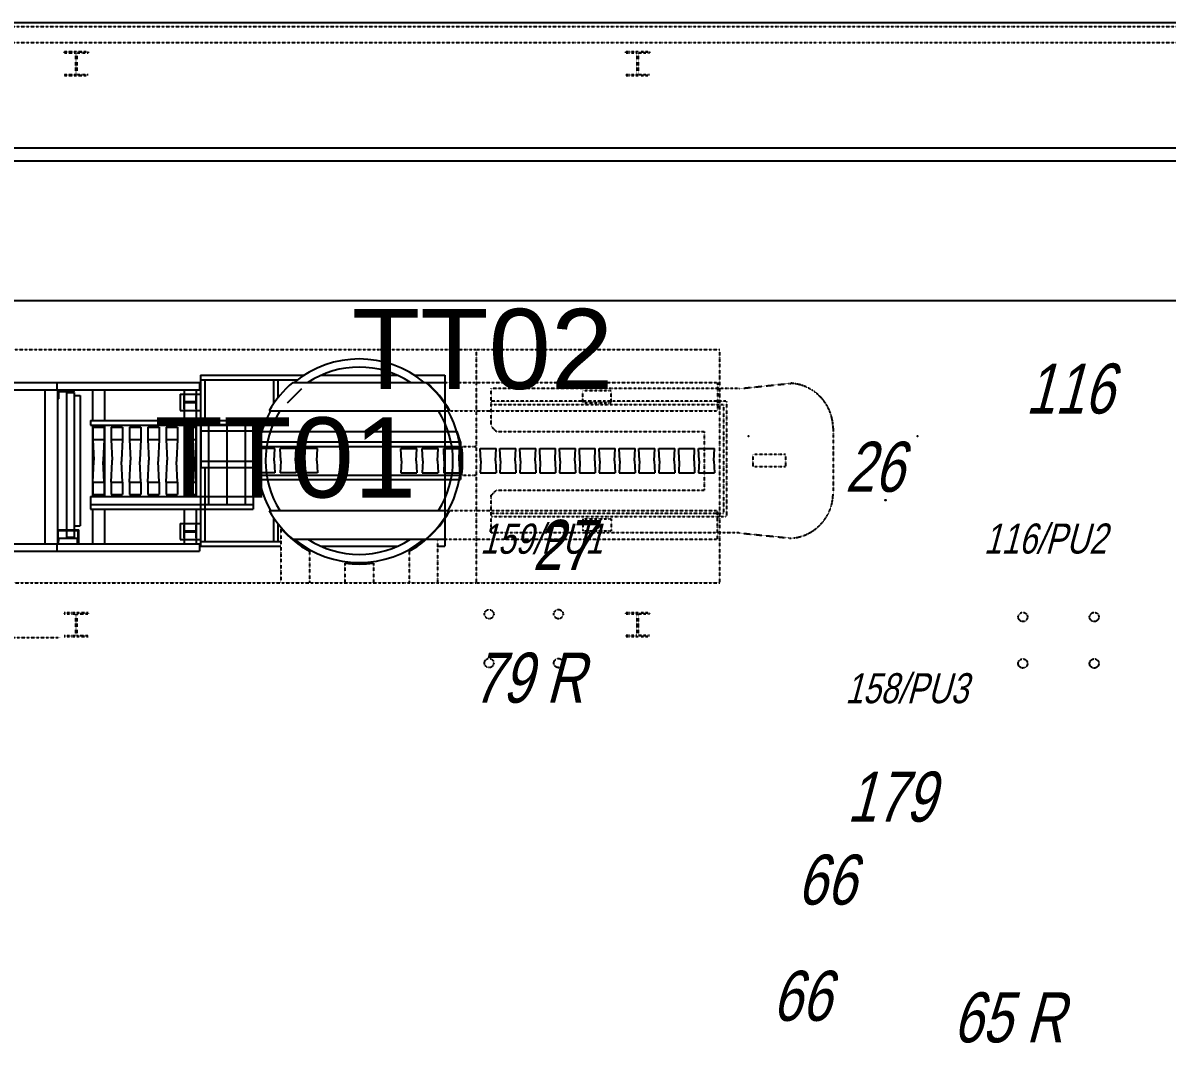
# Model space of a CAD drawing. Header units: millimetres. Extents: x -1732 to 458256, y -4349 to 130988.
# Drawn here: x 30825 to 45095, y 117908 to 130640 of the extents above; entities that cross this region are included whole.
import ezdxf

# ---------------------------------------------------------------- set-up
doc = ezdxf.new("R2010")
doc.units = ezdxf.units.MM
doc.header["$LTSCALE"] = 0.01
doc.header["$MEASUREMENT"] = 0
doc.linetypes.add('PHANTOM2', pattern=[31.75, 15.875, -3.175, 3.175, -3.175, 3.175, -3.175])
for name, color, linetype in [('DIMNEW', 251, 'CONTINUOUS'), ('F-E-EQP', 251, 'CONTINUOUS'), ('F-E-EQP-PH2', 251, 'PHANTOM2'), ('NODETEXT', 5, 'CONTINUOUS'), ('NODETEXTOLD', 5, 'CONTINUOUS'), ('S-E-ACI', 251, 'PHANTOM2'), ('S-E-BET', 251, 'PHANTOM2'), ('TEX', 5, 'CONTINUOUS')]:
    doc.layers.add(name, color=color, linetype=linetype)
doc.styles.add('R15', font='arial.ttf', dxfattribs={"height": 1.5})
doc.styles.add('TEXTXP', font='arial.ttf', dxfattribs={"width": 0.75, "oblique": 15})

msp = doc.modelspace()

# ---------------------------------------------------------------- linework, layer by layer
at = {"layer": 'DIMNEW'}
for p in [(39872.25844, 125484.32066), (41982.11424, 125484.32066), (41578.85727, 124684.32066), (41586.53726, 124684.32066)]:
    msp.add_point(p, dxfattribs=at)
at = {"layer": 'F-E-EQP'}
for p, q in [((164656.04027, 130640.39308), (16792.87855, 130640.39308)), ((124281.47637, 129074.69968), (28164.22051, 129074.69968)), ((122881.49339, 128915.94968), (28164.22051, 128915.94968)), ((122881.49339, 127169.69968), (28164.22051, 127169.69968)), ((30396.95801, 126150.52468), (33025.85801, 126150.52468)), ((31254.20801, 126061.62468), (31254.20801, 126150.52468)), ((33025.85801, 126150.52468), (33025.85801, 126061.62468)), ((33038.55801, 126242.59968), (34330.67328, 126242.59968)), ((33038.55801, 126242.59968), (33038.55801, 124108.99968)), ((33038.55801, 126185.44968), (34249.36403, 126185.44968)), ((33095.70801, 126185.44968), (33095.70801, 125677.44968)), ((33952.95801, 125888.01948), (33952.95801, 126185.44968)), ((34010.10801, 125966.95464), (34010.10801, 126185.44968)), ((34189.67917, 126153.69968), (36086.55801, 126153.69968)), ((34189.67917, 126153.69968), (35849.83684, 126153.69968)), ((34543.21176, 126242.59968), (35496.30425, 126242.59968)), ((35708.84273, 126242.59968), (36086.55801, 126242.59968)), ((36086.55801, 126242.59968), (36086.55801, 126153.69968)), ((36086.55801, 126153.69968), (36086.55801, 125652.34592)), ((30396.95801, 126061.62468), (33025.85801, 126061.62468)), ((31103.07801, 124137.57468), (31103.07801, 126061.62468)), ((31260.55801, 124137.57468), (31260.55801, 126061.62468)), ((31374.85801, 126026.69968), (31463.75801, 126026.69968)), ((31374.85801, 124223.29968), (31374.85801, 126026.69968)), ((31463.75801, 126026.69968), (31463.75801, 124223.29968)), ((31692.35801, 126061.62468), (31692.35801, 125677.44968)), ((31844.75801, 126061.62468), (31844.75801, 125677.44968)), ((32784.55801, 126007.64968), (32784.55801, 125804.44968)), ((32784.55801, 126007.64968), (33038.55801, 126007.64968)), ((32835.35801, 126061.62468), (32835.35801, 125677.44968)), ((32987.75801, 126061.62468), (32987.75801, 125677.44968)), ((34301.4296, 126073.7332), (34121.82448, 125894.12808)), ((31463.75801, 125988.59968), (31539.95801, 125988.59968)), ((31539.95801, 125988.59968), (31539.95801, 124362.99968)), ((32835.35801, 125960.02468), (32835.35801, 125852.07468)), ((32987.75801, 125960.02468), (32987.75801, 125852.07468)), ((32784.55801, 125804.44968), (33038.55801, 125804.44968)), ((33898.12438, 125798.09968), (36141.39164, 125798.09968)), ((31666.95801, 125677.44968), (31666.95801, 125620.29968)), ((31666.95801, 125677.44968), (33698.95801, 125677.44968)), ((31666.95801, 125620.29968), (33698.95801, 125620.29968)), ((31692.35801, 125620.29968), (31692.35801, 124731.29968)), ((31698.70801, 125594.89968), (31838.40801, 125594.89968)), ((31698.70801, 125594.89968), (31698.70801, 125442.49968)), ((31838.40801, 125594.89968), (31838.40801, 125442.49968)), ((31844.75801, 125620.29968), (31844.75801, 124731.29968)), ((31927.30801, 125594.89968), (32067.00801, 125594.89968)), ((31927.30801, 125594.89968), (31927.30801, 125442.49968)), ((32067.00801, 125594.89968), (32067.00801, 125442.49968)), ((32155.90801, 125594.89968), (32295.60801, 125594.89968)), ((32155.90801, 125594.89968), (32155.90801, 125442.49968)), ((32295.60801, 125594.89968), (32295.60801, 125442.49968)), ((32384.50801, 125594.89968), (32524.20801, 125594.89968)), ((32384.50801, 125594.89968), (32384.50801, 125442.49968)), ((32524.20801, 125594.89968), (32524.20801, 125442.49968)), ((32613.10801, 125594.89968), (32752.80801, 125594.89968)), ((32613.10801, 125594.89968), (32613.10801, 125442.49968)), ((32752.80801, 125594.89968), (32752.80801, 125442.49968)), ((32835.35801, 125620.29968), (32835.35801, 124731.29968)), ((32841.70801, 125594.89968), (32841.70801, 125442.49968)), ((32841.70801, 125594.89968), (32981.40801, 125594.89968)), ((32981.40801, 125594.89968), (32981.40801, 125442.49968)), ((32987.75801, 125620.29968), (32987.75801, 124731.29968)), ((33044.90801, 125626.64968), (33692.60801, 125626.64968)), ((33044.90801, 125626.64968), (33044.90801, 125093.24968)), ((33140.15801, 125620.29968), (33140.15801, 124629.69968)), ((33368.75801, 125620.29968), (33368.75801, 124629.69968)), ((33597.35801, 125620.29968), (33597.35801, 124629.69968)), ((33692.60801, 125626.64968), (33692.60801, 125093.24968)), ((33698.95801, 125677.44968), (33698.95801, 125620.29968)), ((36086.55801, 125652.34592), (36086.55801, 124699.25344)), ((31698.70801, 125442.49968), (31711.23066, 125183.14972)), ((31698.70801, 125442.49968), (31838.40801, 125442.49968)), ((31838.40801, 125442.49968), (31825.88535, 125183.14972)), ((31927.30801, 125442.49968), (31939.83066, 125183.14972)), ((31927.30801, 125442.49968), (32067.00801, 125442.49968)), ((32067.00801, 125442.49968), (32054.48535, 125183.14972)), ((32155.90801, 125442.49968), (32168.43066, 125183.14972)), ((32155.90801, 125442.49968), (32295.60801, 125442.49968)), ((32295.60801, 125442.49968), (32283.08535, 125183.14972)), ((32384.50801, 125442.49968), (32397.03066, 125183.14972)), ((32384.50801, 125442.49968), (32524.20801, 125442.49968)), ((32524.20801, 125442.49968), (32511.68535, 125183.14972)), ((32613.10801, 125442.49968), (32625.63066, 125183.14972)), ((32613.10801, 125442.49968), (32752.80801, 125442.49968)), ((32752.80801, 125442.49968), (32740.28535, 125183.14972)), ((32841.70801, 125442.49968), (32854.23066, 125183.14972)), ((32841.70801, 125442.49968), (32981.40801, 125442.49968)), ((32981.40801, 125442.49968), (32968.88535, 125183.14972)), ((33044.90801, 125550.44968), (33692.60801, 125550.44968)), ((33756.10801, 125410.74968), (33800.55801, 125539.33718)), ((33800.55801, 125539.33718), (36238.95801, 125539.33718)), ((36283.40801, 125410.74968), (36238.95801, 125539.33718)), ((33756.10801, 125410.74968), (33756.10801, 125353.59968)), ((33756.10801, 125410.74968), (36283.40801, 125410.74968)), ((33756.10801, 125353.59968), (36283.40801, 125353.59968)), ((33966.54701, 125328.19968), (33767.91901, 125328.19968)), ((33775.15801, 125175.79968), (33767.91901, 125328.19968)), ((33959.30801, 125175.79968), (33966.54701, 125328.19968)), ((34233.24701, 125328.19968), (34034.61901, 125328.19968)), ((34041.85801, 125175.79968), (34034.61901, 125328.19968)), ((34226.00801, 125175.79968), (34233.24701, 125328.19968)), ((34308.55801, 125175.79968), (34301.31901, 125328.19968)), ((34499.94701, 125328.19968), (34301.31901, 125328.19968)), ((34492.70801, 125175.79968), (34499.94701, 125328.19968)), ((35546.80801, 125175.79968), (35539.56901, 125328.19968)), ((35539.56901, 125328.19968), (35738.19701, 125328.19968)), ((35730.95801, 125175.79968), (35738.19701, 125328.19968)), ((35806.26901, 125328.19968), (36004.89701, 125328.19968)), ((35813.50801, 125175.79968), (35806.26901, 125328.19968)), ((35997.65801, 125175.79968), (36004.89701, 125328.19968)), ((36072.96901, 125328.19968), (36271.59701, 125328.19968)), ((36080.20801, 125175.79968), (36072.96901, 125328.19968)), ((36264.35801, 125175.79968), (36271.59701, 125328.19968)), ((36283.40801, 125410.74968), (36283.40801, 125353.59968)), ((36526.99401, 125328.19968), (36725.62201, 125328.19968)), ((36534.23301, 125175.79968), (36526.99401, 125328.19968)), ((36718.38301, 125175.79968), (36725.62201, 125328.19968)), ((36781.88301, 125175.79968), (36774.64401, 125328.19968)), ((36774.64401, 125328.19968), (36973.27201, 125328.19968)), ((36966.03301, 125175.79968), (36973.27201, 125328.19968)), ((37029.53301, 125175.79968), (37022.29401, 125328.19968)), ((37022.29401, 125328.19968), (37220.92201, 125328.19968)), ((37213.68301, 125175.79968), (37220.92201, 125328.19968)), ((37269.94401, 125328.19968), (37468.57201, 125328.19968)), ((37277.18301, 125175.79968), (37269.94401, 125328.19968)), ((37461.33301, 125175.79968), (37468.57201, 125328.19968)), ((37524.83301, 125175.79968), (37517.59401, 125328.19968)), ((37517.59401, 125328.19968), (37716.22201, 125328.19968)), ((37708.98301, 125175.79968), (37716.22201, 125328.19968)), ((37765.24401, 125328.19968), (37963.87201, 125328.19968)), ((37772.48301, 125175.79968), (37765.24401, 125328.19968)), ((37956.63301, 125175.79968), (37963.87201, 125328.19968)), ((38020.13301, 125175.79968), (38012.89401, 125328.19968)), ((38012.89401, 125328.19968), (38211.52201, 125328.19968)), ((38204.28301, 125175.79968), (38211.52201, 125328.19968)), ((38267.78301, 125175.79968), (38260.54401, 125328.19968)), ((38260.54401, 125328.19968), (38459.17201, 125328.19968)), ((38451.93301, 125175.79968), (38459.17201, 125328.19968)), ((38515.43301, 125175.79968), (38508.19401, 125328.19968)), ((38508.19401, 125328.19968), (38706.82201, 125328.19968)), ((38699.58301, 125175.79968), (38706.82201, 125328.19968)), ((38755.84401, 125328.19968), (38954.47201, 125328.19968)), ((38763.08301, 125175.79968), (38755.84401, 125328.19968)), ((38947.23301, 125175.79968), (38954.47201, 125328.19968)), ((39010.73301, 125175.79968), (39003.49401, 125328.19968)), ((39003.49401, 125328.19968), (39202.12201, 125328.19968)), ((39194.88301, 125175.79968), (39202.12201, 125328.19968)), ((39258.38301, 125175.79968), (39251.14401, 125328.19968)), ((39251.14401, 125328.19968), (39449.77201, 125328.19968)), ((39442.53301, 125175.79968), (39449.77201, 125328.19968)), ((31698.70801, 124909.09968), (31711.23066, 125168.44964)), ((31838.40801, 124909.09968), (31825.88535, 125168.44964)), ((31927.30801, 124909.09968), (31939.83066, 125168.44964)), ((32067.00801, 124909.09968), (32054.48535, 125168.44964)), ((32155.90801, 124909.09968), (32168.43066, 125168.44964)), ((32295.60801, 124909.09968), (32283.08535, 125168.44964)), ((32384.50801, 124909.09968), (32397.03066, 125168.44964)), ((32524.20801, 124909.09968), (32511.68535, 125168.44964)), ((32613.10801, 124909.09968), (32625.63066, 125168.44964)), ((32752.80801, 124909.09968), (32740.28535, 125168.44964)), ((32841.70801, 124909.09968), (32854.23066, 125168.44964)), ((32981.40801, 124909.09968), (32968.88535, 125168.44964)), ((33044.90801, 125169.44968), (33692.60801, 125169.44968)), ((33775.15801, 125175.79968), (33767.91901, 125023.39968)), ((33959.30801, 125175.79968), (33966.54701, 125023.39968)), ((34041.85801, 125175.79968), (34034.61901, 125023.39968)), ((34226.00801, 125175.79968), (34233.24701, 125023.39968)), ((34308.55801, 125175.79968), (34301.31901, 125023.39968)), ((34492.70801, 125175.79968), (34499.94701, 125023.39968)), ((35546.80801, 125175.79968), (35539.56901, 125023.39968)), ((35730.95801, 125175.79968), (35738.19701, 125023.39968)), ((35813.50801, 125175.79968), (35806.26901, 125023.39968)), ((35997.65801, 125175.79968), (36004.89701, 125023.39968)), ((36080.20801, 125175.79968), (36072.96901, 125023.39968)), ((36264.35801, 125175.79968), (36271.59701, 125023.39968)), ((36534.23301, 125175.79968), (36526.99401, 125023.39968)), ((36718.38301, 125175.79968), (36725.62201, 125023.39968)), ((36781.88301, 125175.79968), (36774.64401, 125023.39968)), ((36966.03301, 125175.79968), (36973.27201, 125023.39968)), ((37029.53301, 125175.79968), (37022.29401, 125023.39968)), ((37213.68301, 125175.79968), (37220.92201, 125023.39968)), ((37277.18301, 125175.79968), (37269.94401, 125023.39968)), ((37461.33301, 125175.79968), (37468.57201, 125023.39968)), ((37524.83301, 125175.79968), (37517.59401, 125023.39968)), ((37708.98301, 125175.79968), (37716.22201, 125023.39968)), ((37772.48301, 125175.79968), (37765.24401, 125023.39968)), ((37956.63301, 125175.79968), (37963.87201, 125023.39968)), ((38020.13301, 125175.79968), (38012.89401, 125023.39968)), ((38204.28301, 125175.79968), (38211.52201, 125023.39968)), ((38267.78301, 125175.79968), (38260.54401, 125023.39968)), ((38451.93301, 125175.79968), (38459.17201, 125023.39968)), ((38515.43301, 125175.79968), (38508.19401, 125023.39968)), ((38699.58301, 125175.79968), (38706.82201, 125023.39968)), ((38763.08301, 125175.79968), (38755.84401, 125023.39968)), ((38947.23301, 125175.79968), (38954.47201, 125023.39968)), ((39010.73301, 125175.79968), (39003.49401, 125023.39968)), ((39194.88301, 125175.79968), (39202.12201, 125023.39968)), ((39258.38301, 125175.79968), (39251.14401, 125023.39968)), ((39442.53301, 125175.79968), (39449.77201, 125023.39968)), ((33044.90801, 125093.24968), (33692.60801, 125093.24968)), ((33095.70801, 125093.24968), (33095.70801, 124166.14968)), ((33966.54701, 125023.39968), (33767.91901, 125023.39968)), ((34233.24701, 125023.39968), (34034.61901, 125023.39968)), ((34499.94701, 125023.39968), (34301.31901, 125023.39968)), ((35539.56901, 125023.39968), (35738.19701, 125023.39968)), ((35806.26901, 125023.39968), (36004.89701, 125023.39968)), ((36072.96901, 125023.39968), (36271.59701, 125023.39968)), ((36526.99401, 125023.39968), (36725.62201, 125023.39968)), ((36774.64401, 125023.39968), (36973.27201, 125023.39968)), ((37022.29401, 125023.39968), (37220.92201, 125023.39968)), ((37269.94401, 125023.39968), (37468.57201, 125023.39968)), ((37517.59401, 125023.39968), (37716.22201, 125023.39968)), ((37765.24401, 125023.39968), (37963.87201, 125023.39968)), ((38012.89401, 125023.39968), (38211.52201, 125023.39968)), ((38260.54401, 125023.39968), (38459.17201, 125023.39968)), ((38508.19401, 125023.39968), (38706.82201, 125023.39968)), ((38755.84401, 125023.39968), (38954.47201, 125023.39968)), ((39003.49401, 125023.39968), (39202.12201, 125023.39968)), ((39251.14401, 125023.39968), (39449.77201, 125023.39968)), ((31698.70801, 124909.09968), (31838.40801, 124909.09968)), ((31698.70801, 124909.09968), (31698.70801, 124756.69968)), ((31838.40801, 124909.09968), (31838.40801, 124756.69968)), ((31927.30801, 124909.09968), (32067.00801, 124909.09968)), ((31927.30801, 124909.09968), (31927.30801, 124756.69968)), ((32067.00801, 124909.09968), (32067.00801, 124756.69968)), ((32155.90801, 124909.09968), (32295.60801, 124909.09968)), ((32155.90801, 124909.09968), (32155.90801, 124756.69968)), ((32295.60801, 124909.09968), (32295.60801, 124756.69968)), ((32384.50801, 124909.09968), (32524.20801, 124909.09968)), ((32384.50801, 124909.09968), (32384.50801, 124756.69968)), ((32524.20801, 124909.09968), (32524.20801, 124756.69968)), ((32613.10801, 124909.09968), (32752.80801, 124909.09968)), ((32613.10801, 124909.09968), (32613.10801, 124756.69968)), ((32752.80801, 124909.09968), (32752.80801, 124756.69968)), ((32841.70801, 124909.09968), (32981.40801, 124909.09968)), ((32841.70801, 124909.09968), (32841.70801, 124756.69968)), ((32981.40801, 124909.09968), (32981.40801, 124756.69968)), ((33756.10801, 124997.99968), (33756.10801, 124940.84968)), ((33756.10801, 124997.99968), (36283.40801, 124997.99968)), ((33756.10801, 124940.84968), (36283.40801, 124940.84968)), ((36283.40801, 124997.99968), (36283.40801, 124940.84968)), ((31666.95801, 124731.29968), (31666.95801, 124572.54968)), ((31666.95801, 124731.29968), (33698.95801, 124731.29968)), ((31698.70801, 124756.69968), (31838.40801, 124756.69968)), ((31927.30801, 124756.69968), (32067.00801, 124756.69968)), ((32155.90801, 124756.69968), (32295.60801, 124756.69968)), ((32384.50801, 124756.69968), (32524.20801, 124756.69968)), ((32613.10801, 124756.69968), (32752.80801, 124756.69968)), ((32841.70801, 124756.69968), (32981.40801, 124756.69968)), ((33698.95801, 124731.29968), (33698.95801, 124572.54968)), ((31666.95801, 124629.69968), (33698.95801, 124629.69968)), ((31666.95801, 124572.54968), (33698.95801, 124572.54968)), ((31692.35801, 124572.54968), (31692.35801, 124137.57468)), ((31844.75801, 124572.54968), (31844.75801, 124137.57468)), ((32835.35801, 124572.54968), (32835.35801, 124137.57468)), ((32987.75801, 124572.54968), (32987.75801, 124137.57468)), ((36086.55801, 124699.25344), (36086.55801, 124197.89968)), ((33898.12438, 124553.49968), (36141.39164, 124553.49968)), ((33952.95801, 124166.14968), (33952.95801, 124463.57987)), ((31260.55801, 124312.19968), (31520.90801, 124312.19968)), ((31266.90801, 124305.84968), (31514.55801, 124305.84968)), ((31266.90801, 124210.59968), (31266.90801, 124305.84968)), ((31463.75801, 124362.99968), (31539.95801, 124362.99968)), ((31514.55801, 124143.92468), (31514.55801, 124305.84968)), ((31520.90801, 124143.92468), (31520.90801, 124312.19968)), ((32784.55801, 124394.74968), (32784.55801, 124191.54968)), ((32784.55801, 124394.74968), (33038.55801, 124394.74968)), ((32835.35801, 124347.12468), (32835.35801, 124239.17468)), ((32987.75801, 124347.12468), (32987.75801, 124239.17468)), ((34010.10801, 124166.14968), (34010.10801, 124384.64472)), ((31374.85801, 124223.29968), (31463.75801, 124223.29968)), ((32784.55801, 124191.54968), (33038.55801, 124191.54968)), ((33038.55801, 124166.14968), (34041.85801, 124166.14968)), ((34189.67917, 124197.89968), (36086.55801, 124197.89968)), ((36086.55801, 124197.89968), (36086.55801, 124108.99968)), ((30396.95801, 124137.57468), (33025.85801, 124137.57468)), ((30396.95801, 124048.67468), (33025.85801, 124048.67468)), ((31254.20801, 124048.67468), (31254.20801, 124137.57468)), ((31514.55801, 124143.92468), (31520.90801, 124143.92468)), ((33025.85801, 124137.57468), (33025.85801, 124048.67468)), ((33038.55801, 124108.99968), (34041.85801, 124108.99968)), ((34296.16443, 124108.99968), (34330.67328, 124108.99968)), ((34330.67328, 124108.99968), (34296.16443, 124108.99968)), ((34543.21176, 124108.99968), (35496.30425, 124108.99968)), ((35708.84273, 124108.99968), (35743.35158, 124108.99968)), ((35997.65801, 124108.99968), (36086.55801, 124108.99968))]:
    msp.add_line(p, q, dxfattribs=at)
for points in [[(31463.75801, 126045.74968), (31463.75801, 126052.09968), (31260.55801, 126052.09968), (31260.55801, 125950.49968), (31266.90801, 125950.49968, 0.4142135624), (31273.25801, 125956.84968), (31273.25801, 126033.04968, -0.4142135624), (31279.60801, 126039.39968), (31457.40801, 126039.39968, 0.4142135624)], [(32990.29801, 125982.50368), (32981.02701, 125982.50368), (32981.02701, 125915.70168, -0.4142135624), (32974.67701, 125909.35168), (32848.43901, 125909.35168, -0.4142135624), (32842.08901, 125915.70168), (32842.08901, 125982.50368), (32832.81801, 125982.50368), (32832.81801, 125829.59568), (32842.08901, 125829.59568), (32842.08901, 125896.39768, -0.4142135624), (32848.43901, 125902.74768), (32974.67701, 125902.74768, -0.4142135624), (32981.02701, 125896.39768), (32981.02701, 125829.59568), (32990.29801, 125829.59568)], [(32990.29801, 124369.60368), (32981.02701, 124369.60368), (32981.02701, 124302.80168, -0.4142135624), (32974.67701, 124296.45168), (32848.43901, 124296.45168, -0.4142135624), (32842.08901, 124302.80168), (32842.08901, 124369.60368), (32832.81801, 124369.60368), (32832.81801, 124216.69568), (32842.08901, 124216.69568), (32842.08901, 124283.49768, -0.4142135624), (32848.43901, 124289.84768), (32974.67701, 124289.84768, -0.4142135624), (32981.02701, 124283.49768), (32981.02701, 124216.69568), (32990.29801, 124216.69568)], [(31260.55801, 124143.92468), (31260.55801, 124210.59968), (31514.55801, 124210.59968), (31514.55801, 124143.92468), (31511.38301, 124143.92468, -0.3888787319), (31508.22009, 124146.82296), (31504.21017, 124192.65656, 0.3888787319), (31491.55849, 124204.24968), (31283.55752, 124204.24968, 0.3888787319), (31270.90584, 124192.65656), (31266.89592, 124146.82296, -0.3888787319), (31263.73301, 124143.92468)]]:
    msp.add_lwpolyline(points, format="xyb", close=True, dxfattribs=at)
for centre, radius, start, end in [((35019.75801, 125175.79968), 1270, 50.353888853, 129.646111147), ((35019.75801, 125175.79968), 1168.4, 56.820117638, 123.179882362), ((35019.75801, 125175.79968), 1282.7, 130.325868049, 150.977796845), ((35019.75801, 125175.79968), 1282.7, 29.022203155, 49.674131951), ((35019.75801, 125175.79968), 1289.05, 28.865727415, 49.342751362), ((35019.75801, 125175.79968), 1270, 150.659418425, 209.340581575), ((35019.75801, 125175.79968), 1168.4, 147.818116079, 212.181883921), ((35019.75801, 125175.79968), 1168.4, 327.818116079, 32.181883921), ((35019.75801, 125175.79968), 1270, 330.659418425, 29.340581575), ((35019.75801, 125175.79968), 1289.05, 352.071858234, 7.928141766), ((31559.00801, 125175.79968), 152.4, 357.235632869, 2.764367131), ((31978.10801, 125175.79968), 152.4, 177.235632869, 182.764367131), ((31787.60801, 125175.79968), 152.4, 357.235632869, 2.764367131), ((32206.70801, 125175.79968), 152.4, 177.235632869, 182.764367131), ((32016.20801, 125175.79968), 152.4, 357.235632869, 2.764367131), ((32435.30801, 125175.79968), 152.4, 177.235632869, 182.764367131), ((32244.80801, 125175.79968), 152.4, 357.235632869, 2.764367131), ((32663.90801, 125175.79968), 152.4, 177.235632869, 182.764367131), ((32473.40801, 125175.79968), 152.4, 357.235632869, 2.764367131), ((32892.50801, 125175.79968), 152.4, 177.235632869, 182.764367131), ((32702.00801, 125175.79968), 152.4, 357.235632869, 2.764367131), ((33121.10801, 125175.79968), 152.4, 177.235632869, 182.764367131), ((35019.75801, 125175.79968), 1282.7, 209.022203155, 229.674131951), ((35019.75801, 125175.79968), 1282.7, 310.325868049, 330.977796845), ((35019.75801, 125175.79968), 1289.05, 319.342751362, 331.134272585), ((35019.75801, 125175.79968), 1289.05, 220.657248638, 241.134272585), ((35019.75801, 125175.79968), 1289.05, 298.865727415, 319.342751362), ((35019.75801, 125175.79968), 1270, 230.353888853, 309.646111147), ((35019.75801, 125175.79968), 1168.4, 236.820117638, 303.179882362), ((35019.75801, 125175.79968), 1289.05, 262.071858234, 277.928141766)]:
    msp.add_arc(centre, radius, start, end, dxfattribs=at)
at = {"layer": 'F-E-EQP-PH2'}
for p, q in [((39752.51521, 126075.72168), (40407.50078, 126142.61694)), ((36665.99822, 125604.93997), (36665.99822, 126075.72168)), ((39749.98551, 126075.72168), (36665.99822, 126075.72168)), ((37807.40801, 126052.09968), (38163.00801, 126052.09968)), ((37807.40801, 126052.09968), (38163.00801, 126052.09968)), ((37807.40801, 125899.69968), (37807.40801, 126052.09968)), ((37807.40801, 125899.69968), (37807.40801, 126052.09968)), ((38163.00801, 125899.69968), (38163.00801, 126052.09968)), ((38163.00801, 125899.69968), (38163.00801, 126052.09968)), ((39596.78731, 125918.93691), (36665.99822, 125918.93691)), ((39559.58478, 125875.56968), (36665.99822, 125875.56968)), ((37807.40801, 125899.69968), (38163.00801, 125899.69968)), ((37807.40801, 125899.69968), (38163.00801, 125899.69968)), ((39562.11449, 125875.56968), (39562.11449, 124519.39691)), ((39599.31702, 125918.93691), (39599.31702, 124476.02968)), ((36665.99822, 125604.93997), (36728.10852, 125542.82968)), ((40928.87747, 125581.86719), (40928.87747, 124769.73217)), ((36728.10852, 125542.82968), (39320.29822, 125542.82968)), ((39320.29822, 125542.82968), (39320.29822, 124808.76968)), ((39928.30801, 125251.99968), (39928.30801, 125099.59968)), ((39928.30801, 125251.99968), (39928.30801, 125099.59968)), ((40334.70801, 125251.99968), (39928.30801, 125251.99968)), ((40334.70801, 125251.99968), (39928.30801, 125251.99968)), ((40334.70801, 125251.99968), (40334.70801, 125099.59968)), ((40334.70801, 125251.99968), (40334.70801, 125099.59968)), ((40334.70801, 125099.59968), (39928.30801, 125099.59968)), ((40334.70801, 125099.59968), (39928.30801, 125099.59968)), ((36665.99822, 124746.65939), (36728.10852, 124808.76968)), ((36665.99822, 124275.87768), (36665.99822, 124746.65939)), ((36728.10852, 124808.76968), (39320.29822, 124808.76968)), ((39562.11449, 124519.39691), (36665.99822, 124519.39691)), ((39599.31702, 124476.02968), (36665.99822, 124476.02968)), ((37807.40801, 124451.89968), (38163.00801, 124451.89968)), ((37807.40801, 124451.89968), (38163.00801, 124451.89968)), ((37807.40801, 124451.89968), (37807.40801, 124299.49968)), ((37807.40801, 124451.89968), (37807.40801, 124299.49968)), ((38163.00801, 124451.89968), (38163.00801, 124299.49968)), ((38163.00801, 124451.89968), (38163.00801, 124299.49968)), ((37807.40801, 124299.49968), (38163.00801, 124299.49968)), ((37807.40801, 124299.49968), (38163.00801, 124299.49968)), ((39752.51521, 124275.87768), (36665.99822, 124275.87768)), ((39752.51521, 124275.87768), (40407.50078, 124208.98242))]:
    msp.add_line(p, q, dxfattribs=at)
for centre in [(36639.15801, 123261.09968), (37504.15801, 123261.09968), (43295.49227, 123226.09968), (44185.49227, 123226.09968), (36639.15801, 122651.09968), (37504.15801, 122651.09968), (43295.49227, 122646.09968), (44185.49227, 122646.09968)]:
    msp.add_circle(centre, 57.5, dxfattribs=at)
for centre, start, end in [((40366.64104, 125581.86719), 0, 85.832436045), ((40366.64104, 124769.73217), 274.167563955, 0)]:
    msp.add_arc(centre, 562.23643, start, end, dxfattribs=at)
at = {"layer": 'S-E-ACI'}
for p, q in [((31340.84539, 130282.25917), (31640.81431, 130282.25917)), ((31340.84539, 130282.25917), (31340.84539, 130267.25387)), ((31640.81431, 130282.25917), (31640.81431, 130267.25387)), ((38340.65054, 130282.25917), (38640.65603, 130282.25917)), ((38340.65054, 130282.25917), (38340.65054, 130267.25387)), ((38640.65603, 130282.25917), (38640.65603, 130267.25387)), ((31340.84539, 130267.25387), (31483.34548, 130267.25387)), ((31483.34548, 130267.25387), (31483.34548, 129997.25898)), ((31498.34164, 130267.25387), (31640.81431, 130267.25387)), ((31498.34164, 130267.25387), (31498.34164, 129997.25898)), ((38340.65054, 130267.25387), (38483.17807, 130267.25387)), ((38483.17807, 130267.25387), (38483.17807, 129997.25898)), ((38498.18337, 130267.25387), (38640.65603, 130267.25387)), ((38498.18337, 130267.25387), (38498.18337, 129997.25898)), ((31340.84539, 129997.25898), (31340.84539, 129982.25368)), ((31340.84539, 129997.25898), (31483.34548, 129997.25898)), ((31498.34164, 129997.25898), (31640.81431, 129997.25898)), ((31640.81431, 129997.25898), (31640.81431, 129982.25368)), ((38340.65054, 129997.25898), (38340.65054, 129982.25368)), ((38340.65054, 129997.25898), (38483.17807, 129997.25898)), ((38498.18337, 129997.25898), (38640.65603, 129997.25898)), ((38640.65603, 129997.25898), (38640.65603, 129982.25368)), ((31340.84539, 129982.25368), (31640.81431, 129982.25368)), ((38340.65054, 129982.25368), (38640.65603, 129982.25368)), ((36481.84551, 126563.27468), (39517.14551, 126563.27468)), ((39517.14551, 123653.38718), (39517.14551, 126563.27468)), ((36086.55801, 126153.69968), (36461.20801, 126153.69968)), ((36461.20801, 126153.69968), (39488.18696, 126153.69968)), ((39488.18696, 126153.69968), (39488.18696, 125798.09968)), ((36148.648, 125798.09968), (36461.20801, 125798.09968)), ((36461.20801, 125798.09968), (39488.18696, 125798.09968)), ((36296.48705, 125353.59968), (36481.84551, 125353.59968)), ((36296.48705, 124997.99968), (36481.84551, 124997.99968)), ((36148.648, 124553.49968), (36461.20801, 124553.49968)), ((36461.20801, 124553.49968), (39488.18696, 124553.49968)), ((39488.18696, 124197.89968), (39488.18696, 124553.49968)), ((34041.85801, 124335.94166), (34041.85801, 123653.38718)), ((35997.65801, 124197.89968), (35997.65801, 123654.97468)), ((36086.55801, 124197.89968), (36461.20801, 124197.89968)), ((36461.20801, 124197.89968), (39488.18696, 124197.89968)), ((34397.45801, 124046.90969), (34397.45801, 123654.97468)), ((35642.05801, 124046.90969), (35642.05801, 123654.97468)), ((34841.95801, 123899.07063), (34841.95801, 123654.97468)), ((35197.55801, 123899.07063), (35197.55801, 123654.97468)), ((36481.84551, 123653.38718), (39517.14551, 123653.38718)), ((31339.17355, 123281.09785), (31639.14247, 123281.09785)), ((31339.17355, 123281.09785), (31339.17355, 123266.10169)), ((31339.17355, 123266.10169), (31481.67364, 123266.10169)), ((31481.67364, 123266.10169), (31481.67364, 122996.09766)), ((31496.6698, 123266.10169), (31496.6698, 122996.09766)), ((31496.6698, 123266.10169), (31639.14247, 123266.10169)), ((31639.14247, 123281.09785), (31639.14247, 123266.10169)), ((38340.65054, 123282.41745), (38640.65603, 123282.41745)), ((38340.65054, 123282.41745), (38340.65054, 123267.42129)), ((38340.65054, 123267.42129), (38483.17807, 123267.42129)), ((38483.17807, 123267.42129), (38483.17807, 122997.41725)), ((38498.18337, 123267.42129), (38498.18337, 122997.41725)), ((38498.18337, 123267.42129), (38640.65603, 123267.42129)), ((38640.65603, 123282.41745), (38640.65603, 123267.42129)), ((31290.89171, 122967.32435), (24714.38061, 122967.32435)), ((31339.17355, 122996.09766), (31339.17355, 122981.1015)), ((31339.17355, 122996.09766), (31481.67364, 122996.09766)), ((31339.17355, 122981.1015), (31639.14247, 122981.1015)), ((31496.6698, 122996.09766), (31639.14247, 122996.09766)), ((31639.14247, 122996.09766), (31639.14247, 122981.1015)), ((38340.65054, 122997.41725), (38340.65054, 122982.42109)), ((38340.65054, 122997.41725), (38483.17807, 122997.41725)), ((38340.65054, 122982.42109), (38640.65603, 122982.42109)), ((38498.18337, 122997.41725), (38640.65603, 122997.41725)), ((38640.65603, 122997.41725), (38640.65603, 122982.42109))]:
    msp.add_line(p, q, dxfattribs=at)
at = {"layer": 'S-E-BET'}
for p, q in [((17135.30306, 130595.01141), (62399.20948, 130595.01141)), ((17135.30306, 130394.99555), (62399.20948, 130394.99555)), ((30290.83987, 126563.27468), (36481.84551, 126563.27468)), ((36481.84551, 123653.38718), (36481.84551, 126563.27468)), ((28077.62051, 123653.38718), (36481.84551, 123653.38718))]:
    msp.add_line(p, q, dxfattribs=at)

# ---------------------------------------------------------------- texts
at = {"layer": 'NODETEXT', "style": 'TEXTXP', "oblique": 15, "width": 0.75}
for s, p in [('116', (43328.33565, 125764.31189)), ('26', (41075.42166, 124788.413)), ('27', (37179.39903, 123813.34138)), ('79 R', (36436.47795, 122156.24228)), ('179', (41101.3231, 120671.65388)), ('66', (40168.88266, 118186.06352)), ('65 R', (42421.48634, 117916.95454))]:
    msp.add_text(s, height=625, dxfattribs=at).set_placement(p)
at = {"layer": 'NODETEXTOLD', "style": 'TEXTXP', "oblique": 15, "width": 0.75}
for s, height, p in [('159/PU1', 375, (36525.9848, 124015.31381)), ('116/PU2', 375, (42807.64695, 124017.58198)), ('79 R', 625, (36436.47795, 122156.24228)), ('158/PU3', 375, (41080.52416, 122149.79529)), ('66', 625, (40479.69587, 119635.99114)), ('65 R', 625, (42421.48634, 117916.95454))]:
    msp.add_text(s, height=height, dxfattribs=at).set_placement(p)
at = {"layer": 'TEX', "style": 'R15'}
for s, p in [('TT02', (34926.01498, 126071.14343)), ('TT01', (32468.07755, 124717.15418))]:
    msp.add_text(s, height=1000, dxfattribs=at).set_placement(p)

doc.saveas('drawing.dxf')
